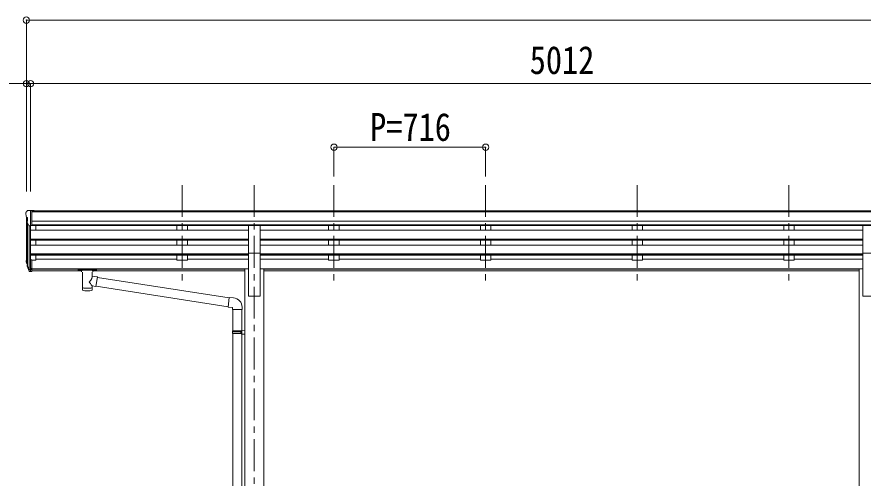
# Model space of a CAD drawing. Units: millimetres at full size, sheet at 1:30; details may follow other scales. Extents: x -8432 to 8432, y -5820 to 5820.
# Drawn here: x -2792 to 1202, y -900 to 1277 of the extents above; entities that cross this region are included whole.
import ezdxf
from ezdxf.enums import TextEntityAlignment as Align

# ---------------------------------------------------------------- set-up
doc = ezdxf.new("R2010")
doc.units = ezdxf.units.MM
doc.header["$LTSCALE"] = 30
doc.header["$PDMODE"] = 32
doc.header["$PDSIZE"] = 30
doc.linetypes.add('CHAIN1', pattern=[8, 5, -1, 1, -1])
for name, color, linetype, lineweight in [('0-1_本体', 5, 'CHAIN1', 9), ('0-3_ELV2', 4, 'Continuous', 9), ('0-6_OTH_LINE', 6, 'Continuous', 9), ('0-9_OUTLINE', 7, 'Continuous', 9)]:
    doc.layers.add(name, color=color, linetype=linetype, lineweight=lineweight)
doc.styles.add('ＭＳ ゴシック', font='')
doc.styles.get('ＭＳ ゴシック').set_extended_font_data('MS Gothic')

msp = doc.modelspace()

# ---------------------------------------------------------------- linework, layer by layer
at = {"layer": '0-1_本体'}
for p, q in [((-2011.88, 483.5), (-2011.88, 5.98)), ((-1671.88, 483.5), (-1671.88, -3190.91)), ((-1295.88, 483.5), (-1295.88, 5.98)), ((-579.88, 483.5), (-579.88, 5.98)), ((136.12, 483.5), (136.12, 5.98)), ((852.12, 483.5), (852.12, 5.98))]:
    msp.add_line(p, q, dxfattribs=at)
at = {"layer": '0-3_ELV2'}
for p, q in [((-2742.97, 363.53), (-2747.04, 357.72)), ((-2739.88, 364.09), (-2742.21, 363.95)), ((-2739.88, 364.09), (-2721.38, 364.09)), ((-2727.88, 364.09), (-2727.88, 130.37)), ((-2721.38, 364.09), (-2711.38, 364.01)), ((-2721.38, 292.11), (-2721.38, 364.09)), ((2267.62, 362.49), (-2721.38, 362.49)), ((-2711.38, 362.49), (-2711.38, 364.01)), ((-2749.88, 354.72), (-2749.88, 354.09)), ((-2747.88, 333.52), (-2747.88, 130.74)), ((-2747.35, 332.91), (-2742.03, 329.84)), ((-2741.88, 329.58), (-2741.88, 313.3)), ((2267.62, 357.27), (-2721.38, 357.27)), ((-2735.51, 292.92), (-2744.51, 308.52)), ((-2742.91, 305.75), (-2742.91, 104.03)), ((-2733.88, 291.59), (-2733.89, 85.59)), ((-2727.88, 291.11), (-2733.09, 291.43)), ((-2721.38, 292.11), (-2727.88, 292.11)), ((2277.62, 313.74), (-2721.38, 313.74)), ((2277.62, 295.89), (-2721.38, 295.89)), ((-1699.38, 292.64), (-2721.38, 292.64)), ((-2702.88, 292.64), (-2702.88, 270.58)), ((-2036.88, 292.54), (-2036.88, 270.68)), ((-1986.88, 292.54), (-1986.88, 270.68)), ((-1699.38, 161.67), (-1699.38, 293.46)), ((-1699.38, 293.46), (-1644.38, 293.46)), ((-1644.38, 161.67), (-1644.38, 293.46)), ((1200.62, 292.64), (-1644.38, 292.64)), ((-1320.88, 292.54), (-1320.88, 270.68)), ((-1270.88, 292.54), (-1270.88, 270.68)), ((-604.88, 292.54), (-604.88, 270.68)), ((-554.88, 292.54), (-554.88, 270.68)), ((111.12, 292.54), (111.12, 270.68)), ((161.12, 292.54), (161.12, 270.68)), ((827.12, 292.54), (827.12, 270.68)), ((877.12, 292.54), (877.12, 270.68)), ((1200.62, 161.67), (1200.62, 293.46)), ((1200.62, 293.46), (1255.62, 293.46)), ((-2727.88, 270.58), (-1699.38, 270.58)), ((-1986.88, 270.68), (-2036.88, 270.68)), ((-1644.38, 270.58), (1200.62, 270.58)), ((-1270.88, 270.68), (-1320.88, 270.68)), ((-554.88, 270.68), (-604.88, 270.68)), ((161.12, 270.68), (111.12, 270.68)), ((877.12, 270.68), (827.12, 270.68)), ((-2727.88, 228.7), (-1699.38, 228.7)), ((-2727.88, 227.21), (-1699.38, 227.21)), ((-2727.88, 222.89), (-1699.38, 222.89)), ((-2727.88, 200.48), (-1699.38, 200.48)), ((-2702.88, 222.89), (-2702.88, 200.48)), ((-2036.88, 222.89), (-2036.88, 200.57)), ((-1986.88, 200.57), (-2036.88, 200.57)), ((-1986.88, 200.57), (-1986.88, 222.89)), ((-1644.38, 228.7), (1200.62, 228.7)), ((-1644.38, 227.21), (1200.62, 227.21)), ((-1644.38, 222.89), (1200.62, 222.89)), ((-1644.38, 200.48), (1200.62, 200.48)), ((-1320.88, 222.89), (-1320.88, 200.57)), ((-1270.88, 200.57), (-1320.88, 200.57)), ((-1270.88, 200.57), (-1270.88, 222.89)), ((-604.88, 222.89), (-604.88, 200.57)), ((-554.88, 200.57), (-604.88, 200.57)), ((-554.88, 200.57), (-554.88, 222.89)), ((111.12, 222.89), (111.12, 200.57)), ((161.12, 200.57), (111.12, 200.57)), ((161.12, 200.57), (161.12, 222.89)), ((827.12, 222.89), (827.12, 200.57)), ((877.12, 200.57), (827.12, 200.57)), ((877.12, 200.57), (877.12, 222.89)), ((-1699.38, 161.67), (-1699.38, -40.91)), ((-1699.38, 161.67), (-1644.38, 161.67)), ((-1644.38, 161.67), (-1644.38, -40.91)), ((1200.62, 161.67), (1200.62, -40.91)), ((1200.62, 161.67), (1255.62, 161.67)), ((-2727.88, 158.6), (-1699.38, 158.6)), ((-2727.88, 157.1), (-1699.38, 157.1)), ((-2727.88, 152.78), (-1699.38, 152.78)), ((-2727.88, 130.37), (-2727.88, 75.6)), ((-2721.38, 130.37), (-2727.88, 130.37)), ((-2721.38, 130.37), (-2721.38, 76.34)), ((-2702.88, 129.74), (-2721.38, 129.74)), ((-2702.88, 152.78), (-2702.88, 129.74)), ((-2036.88, 134.68), (-2702.88, 134.68)), ((-2036.88, 152.78), (-2036.88, 129.74)), ((-1986.88, 129.74), (-2036.88, 129.74)), ((-1986.88, 152.78), (-1986.88, 129.74)), ((-1699.38, 134.68), (-1986.88, 134.68)), ((-1644.38, 158.6), (1200.62, 158.6)), ((-1644.38, 157.1), (1200.62, 157.1)), ((-1644.38, 152.78), (1200.62, 152.78)), ((-1320.88, 134.68), (-1644.38, 134.68)), ((-1320.88, 152.78), (-1320.88, 129.74)), ((-1270.88, 129.74), (-1320.88, 129.74)), ((-1270.88, 152.78), (-1270.88, 129.74)), ((-604.88, 134.68), (-1270.88, 134.68)), ((-604.88, 152.78), (-604.88, 129.74)), ((-554.88, 129.74), (-604.88, 129.74)), ((-554.88, 152.78), (-554.88, 129.74)), ((111.12, 134.68), (-554.88, 134.68)), ((111.12, 152.78), (111.12, 129.74)), ((161.12, 129.74), (111.12, 129.74)), ((161.12, 152.78), (161.12, 129.74)), ((827.12, 134.68), (161.12, 134.68)), ((827.12, 152.78), (827.12, 129.74)), ((877.12, 129.74), (827.12, 129.74)), ((877.12, 152.78), (877.12, 129.74)), ((1200.62, 134.68), (877.12, 134.68)), ((-2746.79, 116.18), (-2742.91, 108.23)), ((-2746.18, 117.56), (-2742.91, 110.5)), ((-2744.47, 104.91), (-2744.13, 100.5)), ((-2744.13, 100.5), (-2735.33, 76.95)), ((-2743.52, 101.07), (-2735.33, 84.89)), ((-2734.32, 86.02), (-2742.07, 101.42)), ((-2727.88, 85.34), (-2733.02, 85.34)), ((-2727.88, 83.53), (-2732.73, 83.53)), ((-2721.38, 90.24), (-2727.88, 90.24)), ((-2721.38, 85.36), (-2727.88, 85.36)), ((-2721.38, 87.67), (-1717.08, 87.67)), ((-2721.38, 86.27), (-1717.08, 86.27)), ((-1717.08, 88.09), (-1717.08, -2315.91)), ((-1717.08, 88.09), (-1699.38, 88.09)), ((-1626.68, 88.09), (-1644.38, 88.09)), ((-1626.68, 88.09), (-1626.68, -2315.91)), ((-1626.68, 87.67), (1182.92, 87.67)), ((-1626.68, 86.27), (1182.92, 86.27)), ((1182.92, 88.09), (1182.92, -2315.91)), ((1182.92, 88.09), (1200.62, 88.09)), ((-2727.88, 75.6), (-2732.73, 75.6)), ((-2721.38, 76.34), (-2727.88, 76.34)), ((-2487.38, 78.58), (-2721.38, 78.58)), ((-1717.08, 78.58), (-2433.38, 78.58)), ((1182.92, 78.58), (-1626.68, 78.58)), ((-1699.38, -40.91), (-1644.38, -40.91)), ((1200.62, -40.91), (1255.62, -40.91))]:
    msp.add_line(p, q, dxfattribs=at)
for centre, radius, start, end in [((-2742.15, 362.95), 1, 93.5, 145), ((-2746.88, 354.72), 3, 93, 180), ((-2547.88, 354.09), 202, 180, 184.94904), ((-2742.98, 337.28), 6.18, 185.7035, 224.99897), ((-2742.18, 329.58), 0.3, 0, 60), ((-2741.91, 310.02), 3, 94.7167, 210), ((-2742.18, 313.3), 0.3, 274.7167, 0), ((-2732.91, 294.42), 3, 210, 266.5), ((-2718.7, 125.3), 29.53, 186.50806, 197.98144), ((-2717.3, 127.06), 30.41, 187.1552, 198.19734)]:
    msp.add_arc(centre, radius, start, end, dxfattribs=at)
for centre, major_axis, ratio, start_param, end_param in [((-2659.23, 124.87), (-89.06, 1.43), 0.57596, 6.1962358, 6.3678173), ((-2660.02, 131.54), (87.93, 4.42), 0.541684, 3.0659337, 3.2228513), ((-2743.17, 104.91), (1.3, 0), 0.90356, 1.3700892, 3.347195), ((-2657.25, 121.1), (-89.07, 0), 0.90356, 0.2056023, 0.2515348), ((-2657.96, 124.96), (-88.05, 0), 0.90356, 0.2662965, 0.3003836), ((-2732.73, 86.24), (-3, 0), 0.90356, 0.5235988, 1.5707963), ((-2733.02, 86.7), (-1.5, 0), 0.90356, 0.5235988, 1.5707963), ((-2732.73, 78.31), (3, 0), 0.90356, 3.6651914, 4.712389)]:
    msp.add_ellipse(centre, major_axis=major_axis, ratio=ratio, start_param=start_param, end_param=end_param, dxfattribs=at)
at = {"layer": '0-6_OTH_LINE'}
for p, q in [((-2747.88, 1262.49), (-2747.88, 452.92)), ((-2747.88, 1262.49), (7316.12, 1262.49)), ((-2747.88, 962.49), (-2968.84, 962.49)), ((-2747.88, 962.49), (-2747.88, 452.92)), ((-2727.88, 962.49), (-2747.88, 962.49)), ((-2727.88, 962.49), (-2727.88, 452.92)), ((2284.12, 962.49), (-2727.88, 962.49)), ((-1295.88, 662.49), (-1295.88, 523.52)), ((-579.88, 662.49), (-1295.88, 662.49)), ((-579.88, 662.49), (-579.88, 523.52))]:
    msp.add_line(p, q, dxfattribs=at)
for p in [(-2747.88, 1262.49), (-2747.88, 962.49), (-2727.88, 962.49), (-1295.88, 662.49), (-579.88, 662.49)]:
    msp.add_point(p, dxfattribs=at)
at = {"layer": '0-9_OUTLINE'}
for p, q in [((-2503.88, 85.49), (-2503.88, 79.74)), ((-2501.88, 86.16), (-2418.88, 86.16)), ((-2501.88, 83.98), (-2418.88, 83.98)), ((-2487.38, 73.43), (-2487.38, 79.98)), ((-2433.38, 73.43), (-2433.38, 79.98)), ((-2416.88, 85.49), (-2416.88, 79.74)), ((-2501.88, 79.07), (-2487.38, 79.07)), ((-2483.28, 72.51), (-2483.3, -12.93)), ((-2412.26, 49.86), (-2437.49, 53.77)), ((-2437.48, 53.76), (-2437.48, 72.51)), ((-2433.38, 79.07), (-2418.88, 79.07)), ((-2412.26, 49.86), (-2419.29, 4.6)), ((-1791.28, -48.54), (-2412.58, 47.84)), ((-2437.47, -12.93), (-2437.49, 7.73)), ((-2437.49, 7.42), (-2419.29, 4.6)), ((-1794.95, -90.48), (-2419.02, 6.34)), ((-1770.27, -48.42), (-1791.11, -46.6)), ((-1775.19, -104.17), (-1729.19, -104.17)), ((-1773.08, -104.17), (-1773.08, -204.97)), ((-1731.08, -104.17), (-1731.08, -202.41)), ((-1729.19, -104.17), (-1729.19, -93.25)), ((-1775.08, -206.97), (-1774.08, -204.97)), ((-1775.08, -206.97), (-1731.08, -206.97)), ((-1775.08, -206.97), (-1775.08, -214.97)), ((-1775.08, -214.97), (-1731.08, -214.97)), ((-1775.08, -214.97), (-1774.08, -216.97)), ((-1774.08, -204.97), (-1731.08, -204.97)), ((-1774.08, -216.97), (-1731.08, -216.97)), ((-1773.08, -216.97), (-1773.08, -1253.16)), ((-1735.56, -206.97), (-1735.99, -204.97)), ((-1733.08, -202.47), (-1717.08, -202)), ((-1733.08, -204.47), (-1733.08, -202.47)), ((-1733.08, -204.47), (-1731.08, -204.47)), ((-1733.08, -219.47), (-1733.08, -217.47)), ((-1733.08, -219.47), (-1717.08, -219.94)), ((-1731.08, -219.53), (-1731.08, -1250.6)), ((-1717.08, -202), (-1717.08, -219.94))]:
    msp.add_line(p, q, dxfattribs=at)
for points in [[(-2503.88, 85.49), (-2503.84, 85.69), (-2503.76, 85.83), (-2503.66, 85.92), (-2503.56, 85.98), (-2503.44, 86.03), (-2503.15, 86.09), (-2502.66, 86.14), (-2502.12, 86.16), (-2501.88, 86.16)], [(-2418.88, 86.16), (-2418.53, 86.15), (-2418, 86.13), (-2417.55, 86.08), (-2417.25, 86), (-2417.08, 85.9), (-2416.96, 85.76), (-2416.89, 85.58), (-2416.88, 85.49)], [(-2503.88, 79.74), (-2503.84, 79.54), (-2503.76, 79.4), (-2503.66, 79.31), (-2503.56, 79.25), (-2503.44, 79.2), (-2503.15, 79.14), (-2502.66, 79.1), (-2502.12, 79.07), (-2501.88, 79.07)], [(-2418.88, 79.07), (-2418.53, 79.08), (-2418, 79.1), (-2417.55, 79.15), (-2417.25, 79.23), (-2417.08, 79.33), (-2416.96, 79.47), (-2416.89, 79.65), (-2416.88, 79.74)], [(-1791.11, -46.6), (-1795.12, -92.42), (-1775.19, -94.17), (-1775.19, -104.17)], [(-1735.56, -206.97), (-1735.56, -214.97), (-1735.99, -216.97)], [(-1733.08, -217.47), (-1731.08, -217.47), (-1731.08, -204.47)]]:
    msp.add_lwpolyline(points, dxfattribs=at)
msp.add_arc((-1774.19, -93.25), 45, 0, 85, dxfattribs=at)
for centre, major_axis, ratio, start_param, end_param in [((-2501.88, 83.76), (2, 0), 0.109601, 1.5707963, 3.1415927), ((-2460.38, 79.98), (27, 0), 0.070066, 6.2831853, 9.424778), ((-2418.88, 83.76), (2, 0), 0.109601, 0, 1.5707963), ((-2460.39, 27.23), (-22.81, -26.62), 0.234429, 1.6855472, 3.1268519), ((-2449.38, 75.99), (16, 0), 0.361356, 6.2636979, 6.2831853), ((-2457.83, 29.87), (20.32, -22.25), 0.045535, 0.0389954, 1.3075346), ((-2460.38, -12.93), (22.92, 0), 0.101955, 3.1415499, 6.2833984), ((-2460.38, -0.49), (22.91, 0), 0.122865, 3.1415927, 6.2831853)]:
    msp.add_ellipse(centre, major_axis=major_axis, ratio=ratio, start_param=start_param, end_param=end_param, dxfattribs=at)

# ---------------------------------------------------------------- texts
at = {"layer": '0-6_OTH_LINE', "color": 7, "style": 'ＭＳ ゴシック', "width": 0.85}
for s, p in [('5012', (-371.88, 968.49)), ('P=716', (-1125.38, 652.49))]:
    msp.add_text(s, height=132, dxfattribs=at).set_placement(p, align=Align.BOTTOM_LEFT)

doc.saveas('drawing.dxf')
